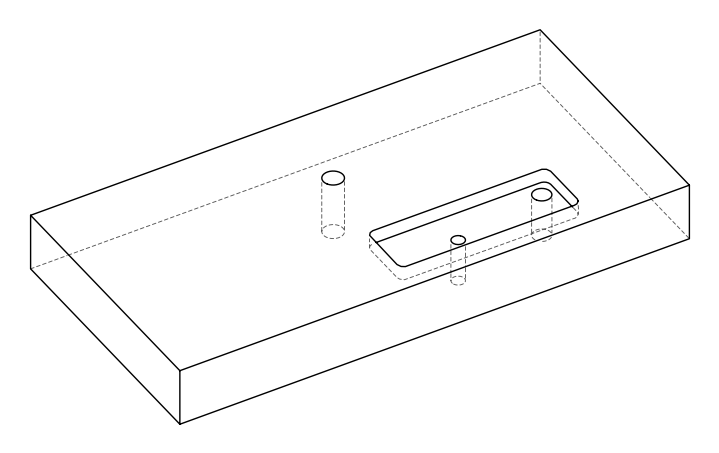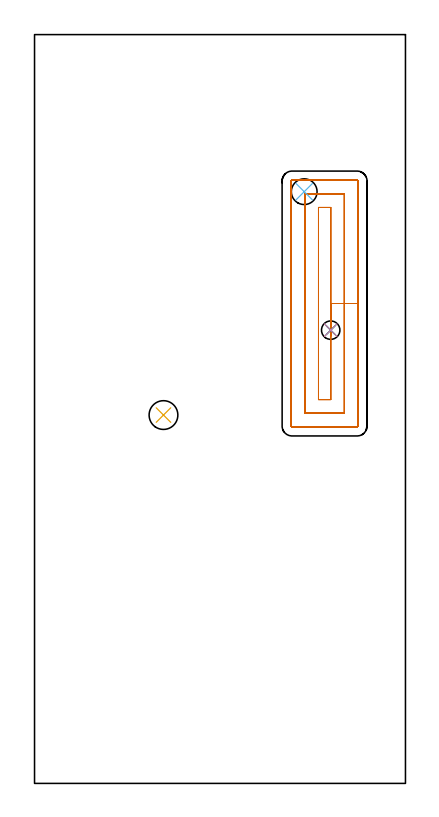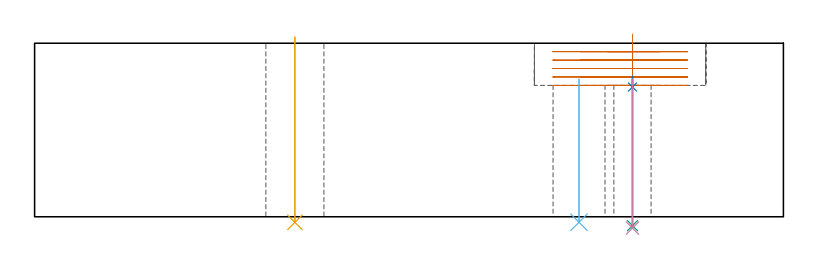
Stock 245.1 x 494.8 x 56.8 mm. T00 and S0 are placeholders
(PLAN: 6 operations, 5 tool changes, 11.8 min)
(1 MILL_RECTANGULAR_POCKET | POCKET_RECTANGULAR_STRAIGHT | UGT0201_130 | Follow Part, ap 3, ae 75% | 10.91 min | 134985 mm3)
(2 SPOT_DRILL | STEP1HOLE | NXT0321_9005460120000 | 0.03 min | 12 mm3)
(3 DRILL_THROUGH_HOLE_INTO_CENTER | STEP1HOLE | NXT0301_049 | 0.2 min | 2008 mm3)
(4 DRILL_TO_ENLARGE_THROUGH_HOLE | STEP1HOLE | NXT0301_093 | 0.2 min | 2973 mm3)
(5 INDEXABLE_INSERT_DRILL_THROUGH_HOLE_FROM_SOLID | STEP1HOLE_1 | NXT0302_009 | 0.24 min | 16084 mm3)
(6 INDEXABLE_INSERT_DRILL_THROUGH_HOLE_FROM_SOLID_1 | STEP1HOLE_2 | NXT0302_005 | 0.19 min | 9733 mm3)
(TOOL UGT0201_130 | Carbide End Mill 12.0 | D12 FL15 Z4)
(TOOL NXT0321_9005460120000 | NC Spot Drill, 142deg, 12mm, Carbide, Uncoated | D12 PA142 FL30 Z2)
(TOOL NXT0301_049 | Carbide Drill 7.8mm [860.1-0780-039A1-MM 2214] | D7.8 PA140 FL53 Z2)
(TOOL NXT0301_093 | Carbide Drill 12.2mm [860.1-1220-037A1-MM 2214] | D12.2 PA140 FL60 Z2)
(TOOL NXT0302_009 | Index. Insert Drill 19mm [880-D1900L25-05] | D19 PA176 FL95 Z2)
(TOOL NXT0302_005 | Index. Insert Drill 17mm [880-D1700L20-05] | D17 PA176 FL85 Z2)
(OP 1 MILL_RECTANGULAR_POCKET)
G17 G21 G94 G90
T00 M6
G54
G17 G0 G90 X195.7 Y295.603 S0 M3
G43 Z66.8 H0
Z59.8
G94 G1 Y317.1 Z54.04 F250.
Y380.6 F500.
X187.6
Y253.6
X195.7
Y317.1
X204.7
Y389.6
X178.6
Y244.6
X204.7
Y317.1
X213.7
Y398.1
G3 X213.2 Y398.6 R0.5
G1 X170.1
G3 X169.6 Y398.1 R0.5
G1 Y236.1
G3 X170.1 Y235.6 R0.5
G1 X213.2
G3 X213.7 Y236.1 R0.5
G1 Y317.1
Y318.1
G0 X195.7 Y295.603 Z57.04
G1 Y317.1 Z51.28 F250.
Y380.6 F500.
X187.6
Y253.6
X195.7
Y317.1
X204.7
Y389.6
X178.6
Y244.6
X204.7
Y317.1
X213.7
Y398.1
G3 X213.2 Y398.6 R0.5
G1 X170.1
G3 X169.6 Y398.1 R0.5
G1 Y236.1
G3 X170.1 Y235.6 R0.5
G1 X213.2
G3 X213.7 Y236.1 R0.5
G1 Y317.1
Y318.1
G0 X195.7 Y295.603 Z54.28
G1 Y317.1 Z48.52 F250.
Y380.6 F500.
X187.6
Y253.6
X195.7
Y317.1
X204.7
Y389.6
X178.6
Y244.6
X204.7
Y317.1
X213.7
Y398.1
G3 X213.2 Y398.6 R0.5
G1 X170.1
G3 X169.6 Y398.1 R0.5
G1 Y236.1
G3 X170.1 Y235.6 R0.5
G1 X213.2
G3 X213.7 Y236.1 R0.5
G1 Y317.1
Y318.1
G0 X195.7 Y295.603 Z51.52
G1 Y317.1 Z45.76 F250.
Y380.6 F500.
X187.6
Y253.6
X195.7
Y317.1
X204.7
Y389.6
X178.6
Y244.6
X204.7
Y317.1
X213.7
Y398.1
G3 X213.2 Y398.6 R0.5
G1 X170.1
G3 X169.6 Y398.1 R0.5
G1 Y236.1
G3 X170.1 Y235.6 R0.5
G1 X213.2
G3 X213.7 Y236.1 R0.5
G1 Y317.1
Y318.1
G0 X195.7 Y295.603 Z48.76
G1 Y317.1 Z43. F250.
Y380.6 F500.
X187.6
Y253.6
X195.7
Y317.1
X204.7
Y389.6
X178.6
Y244.6
X204.7
Y317.1
X213.7
Y398.1
G3 X213.2 Y398.6 R0.5
G1 X170.1
G3 X169.6 Y398.1 R0.5
G1 Y236.1
G3 X170.1 Y235.6 R0.5
G1 X213.2
G3 X213.7 Y236.1 R0.5
G1 Y317.1
Y318.1
G0 Z66.8
M5
M2
(OP 2 SPOT_DRILL)
G17 G21 G94 G90
T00 M6
G54
G17 G0 G90 X195.7 Y299.5 S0 M3
G43 Z66.8 H0
G94 G81 G98 Z42.471 F250. R46.
G80
M5
M2
(OP 3 DRILL_THROUGH_HOLE_INTO_CENTER)
G17 G21 G94 G90
T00 M6
G54
G17 G0 G90 X195.7 Y299.5 S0 M3
G43 Z66.8 H1
G94 G73 G98 Z-2.919 F250. Q7.653 R45.
G80
M5
M2
(OP 4 DRILL_TO_ENLARGE_THROUGH_HOLE)
G17 G21 G94 G90
T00 M6
G54
G17 G0 G90 X195.7 Y299.5 S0 M3
G43 Z66.8 H1
G94 G73 G98 Z-3.72 F250. Q11.68 R45.
G80
M5
M2
(OP 5 INDEXABLE_INSERT_DRILL_THROUGH_HOLE_FROM_SOLID)
G17 G21 G94 G90
T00 M6
G54
G17 G0 G90 X85.2 Y243.4 S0 M3
G43 Z66.8 H1
G94 G81 G98 Z-1.832 F250. R58.8
G80
M5
M2
(OP 6 INDEXABLE_INSERT_DRILL_THROUGH_HOLE_FROM_SOLID_1)
G17 G21 G94 G90
T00 M6
G54
G17 G0 G90 X178.2 Y391. S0 M3
G43 Z66.8 H1
G94 G81 G98 Z-1.797 F250. R45.
G80
M5
M2
